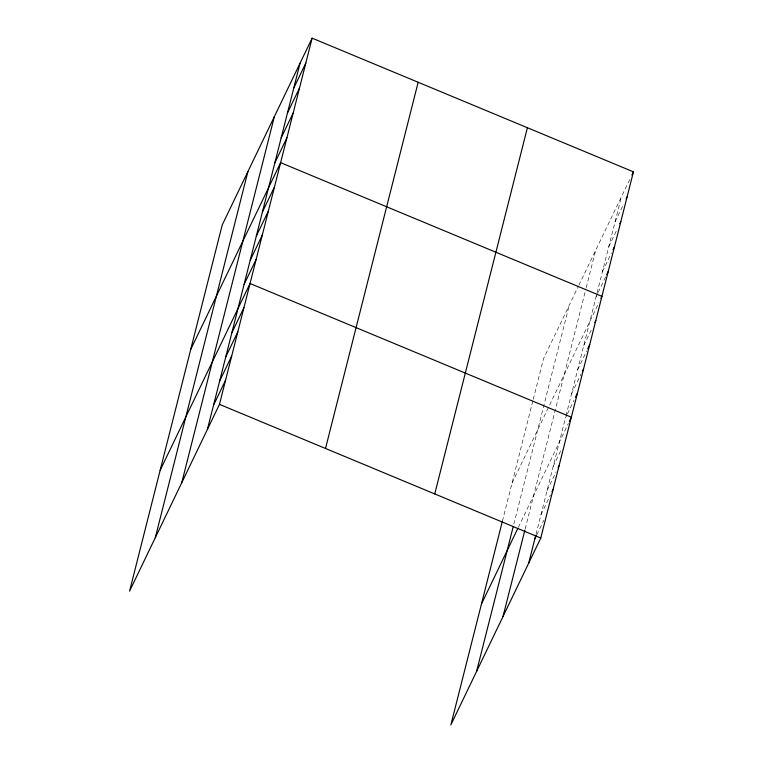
<?xml version="1.0" encoding="UTF-8"?>
<svg xmlns="http://www.w3.org/2000/svg" width="763" height="763" viewBox="0 0 763 763"><rect width="100%" height="100%" fill="white"/><g stroke="black" fill="none" stroke-linecap="round" stroke-linejoin="round"><path stroke-width="0.57" stroke-dasharray="3.81 2.86" d="M502.416 521.139L532.936 400.527M533.223 399.392L543.533 358.648L578.373 286.249M513.833 524.162L569.217 305.276M525.154 529.026L585.936 288.776M586.222 287.651L595.674 250.293M535.988 534.358L565.402 418.114L566.909 414.977M565.984 415.816L621.359 196.93M578.888 285.19L630.41 178.122M615.064 221.833L623.609 204.064M608.76 246.735L617.305 228.967M602.455 271.638L611.516 252.82M596.161 296.53L597.667 293.402M598.173 292.353L605.717 276.683M512.03 483.16L598.907 302.625M583.743 345.61L592.298 327.842M577.629 369.778L586.68 350.97M571.516 393.946L581.072 374.089M567.414 413.937L573.948 400.346M518.335 527.376L568.34 423.475M553.165 466.451L561.721 448.692M547.052 490.619L556.103 471.811M540.938 514.796L550.495 494.939M536.837 534.777L543.876 520.156"/><path stroke-width="1.14" d="M155.251 537.781L247.908 171.58M181.718 482.798L274.365 116.596M207.402 429.435L300.05 63.234M312.124 38.15L222.224 224.951L129.567 591.153L219.467 404.352L312.124 38.15L633.433 171.847L540.776 538.049L450.876 724.85L502.416 521.139M325.505 448.472L418.153 82.27M434.748 493.928L527.395 127.726M476.56 671.478L513.251 526.47M503.027 616.494L524.868 530.18M528.711 563.132L535.693 535.512M293.755 88.127L305.82 63.052M287.451 113.029L299.525 87.955M281.156 137.931L293.221 112.857M274.852 162.834L286.917 137.76M190.721 349.454L280.622 162.662L601.931 296.359L600.92 298.447M262.434 211.904L274.508 186.83M256.32 236.082L268.395 210.998M250.207 260.25L262.272 235.166M244.093 284.418L256.158 259.334M160.144 470.304L250.045 283.502L571.353 417.208M231.857 332.754L243.931 307.68M225.743 356.922L237.818 331.848M219.63 381.09L231.704 356.016M213.516 405.267L225.581 380.184M631.926 174.985L633.433 171.847M626.127 198.838L627.129 196.749M619.823 223.74L620.834 221.651M613.023 249.692L614.53 246.554M606.719 274.594L608.225 271.456M594.806 322.615L595.817 320.527M587.691 348.872L589.694 344.695M582.579 370.952L583.581 368.863M575.455 397.218L577.467 393.031M481.453 604L517.819 528.435M569.341 421.386L570.848 418.248M558.115 467.633L559.126 465.544M552.002 491.801L553.003 489.712M534.825 538.964L536.332 535.826M219.467 404.352L540.776 538.049"/></g></svg>
